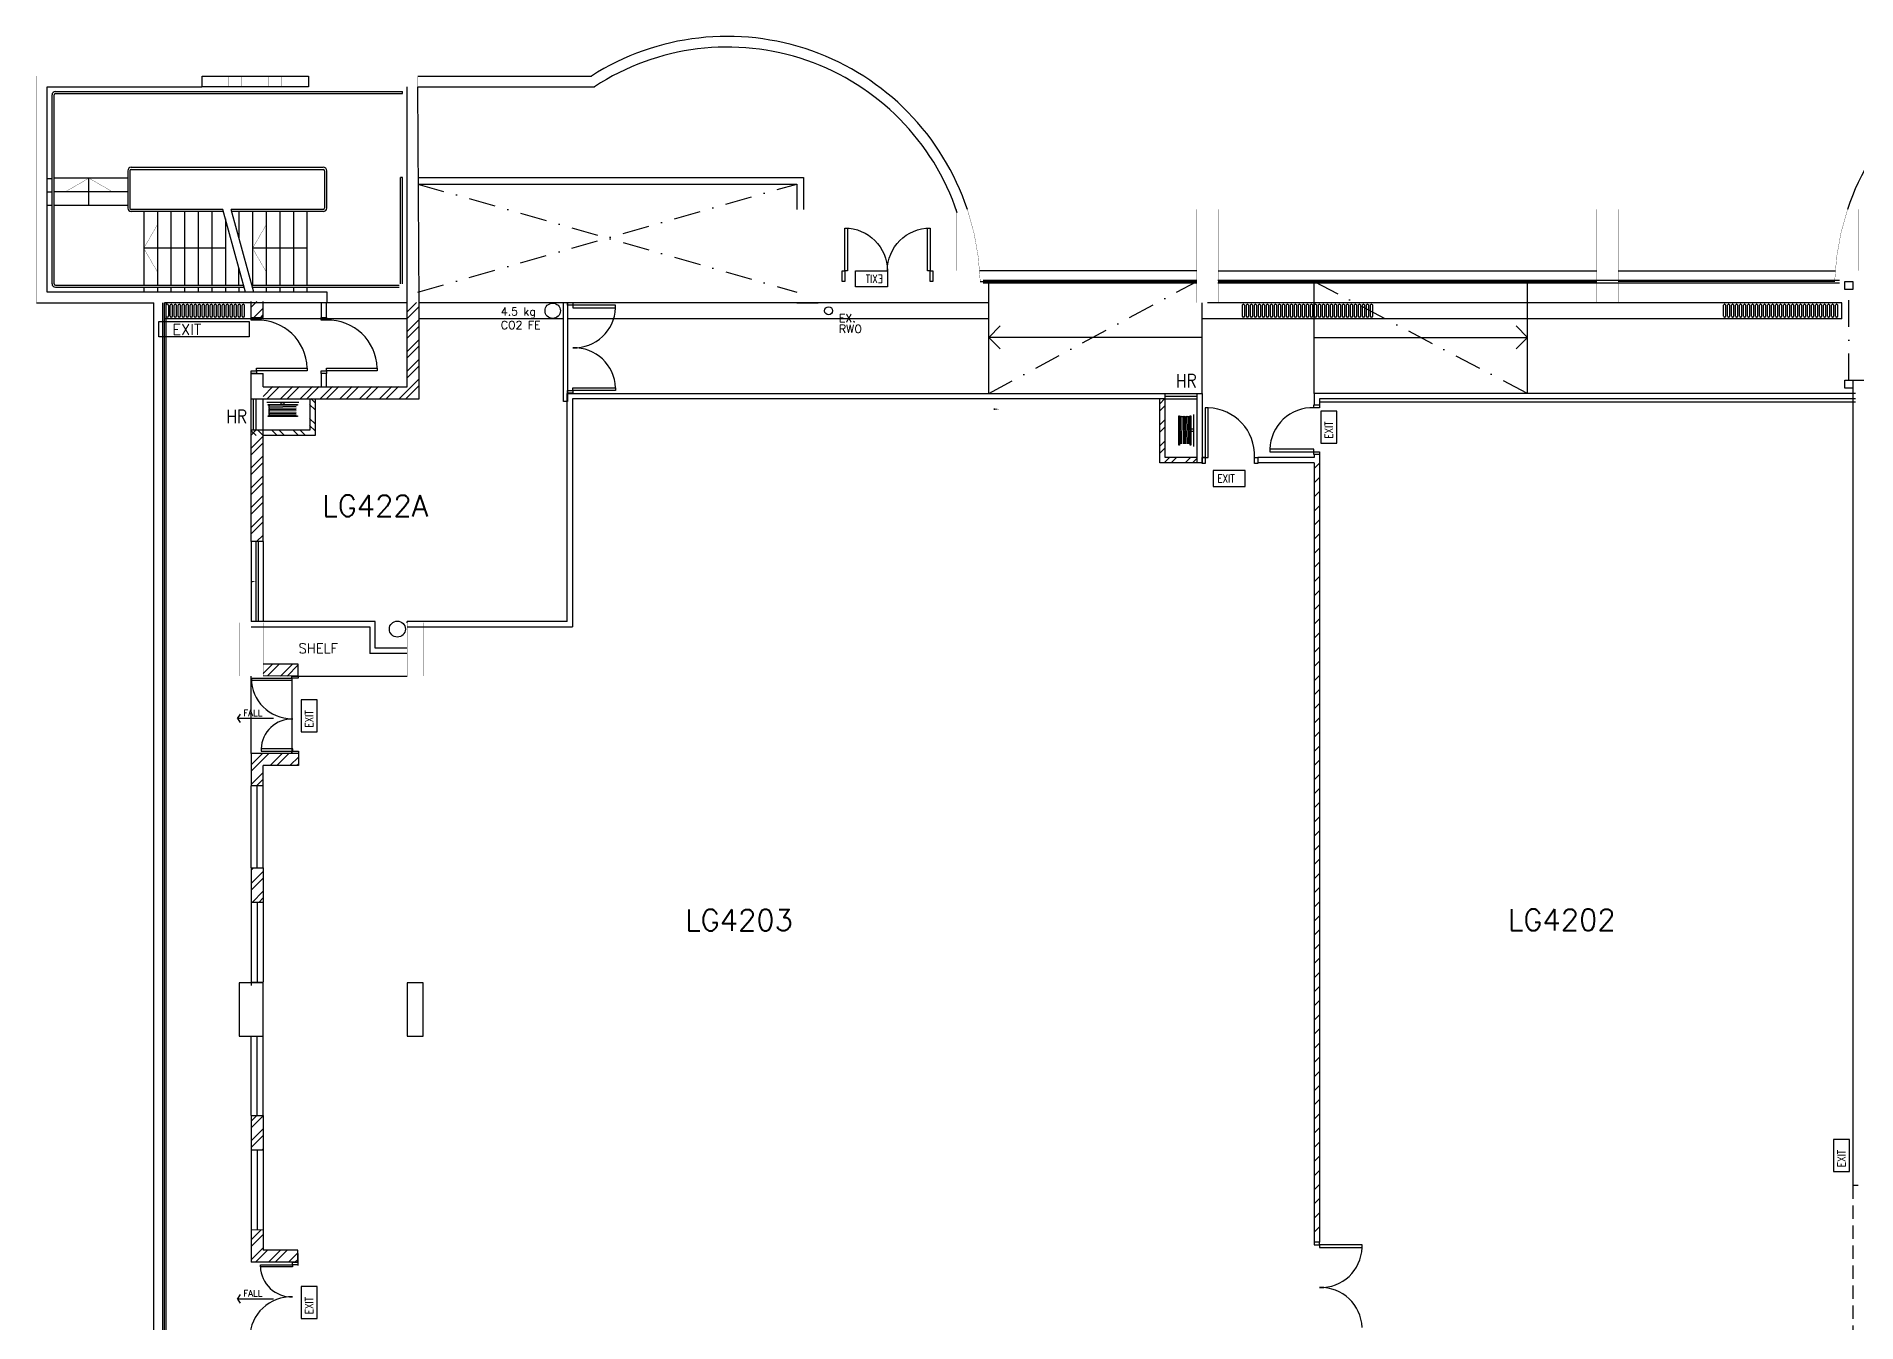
# Model space of a CAD drawing. Extents: x -163002 to 22103, y -98847 to 51643.
# Drawn here: x -127703 to -93580, y -51624 to -27507 of the extents above; entities that cross this region are included whole.
import ezdxf

# ---------------------------------------------------------------- set-up
doc = ezdxf.new("R2010")
doc.units = 0
doc.header["$LTSCALE"] = 1000
doc.header["$MEASUREMENT"] = 0
for name, pattern in [('s1108a$0$CENTER', [2, 1.25, -0.25, 0.25, -0.25]), ('s1108a$0$DASHDOT', [1, 0.5, -0.25, 0, -0.25]), ('s1108a$0$HIDDEN', [0.375, 0.25, -0.125])]:
    doc.linetypes.add(name, pattern=pattern)
doc.layers.get('0').update_dxf_attribs({"linetype": 'CONTINUOUS'})
for name, color, linetype in [('s1108a$0$20', 1, 'CONTINUOUS'), ('s1108a$0$23', 7, 'CONTINUOUS'), ('s1108a$0$25', 7, 'CONTINUOUS'), ('s1108a$0$30', 7, 'CONTINUOUS'), ('s1108a$0$56', 7, 'CONTINUOUS'), ('s1108a$0$6', 7, 'CONTINUOUS'), ('s1108a$0$CHANN', 9, 'CONTINUOUS'), ('s1108a$0$EX-SERVICE', 6, 'CONTINUOUS'), ('s1108a$0$HATCH-WL', 1, 'CONTINUOUS'), ('s1108a$0$LEV', 6, 'CONTINUOUS'), ('s1108a$0$NEW-BWL', 4, 'CONTINUOUS'), ('s1108a$0$NEW-CRB', 12, 'CONTINUOUS'), ('s1108a$0$NEW-DIM', 8, 'CONTINUOUS'), ('s1108a$0$NEW-DR', 2, 'CONTINUOUS'), ('s1108a$0$NEW-FITTING', 2, 'CONTINUOUS'), ('s1108a$0$NEW-RAMP', 6, 'CONTINUOUS'), ('s1108a$0$NEW-TXT', 6, 'CONTINUOUS'), ('s1108a$0$NEW-WAL', 4, 'CONTINUOUS'), ('s1108a$0$PART', 4, 'CONTINUOUS'), ('s1108a$0$ROOM-NO', 4, 'CONTINUOUS'), ('s1108a$0$SHUTTER', 7, 's1108a$0$DASHDOT')]:
    doc.layers.add(name, color=color, linetype=linetype)
doc.styles.add('s1108a$0$STANDARD', font='SIMPLEX')

# ---------------------------------------------------------------- blocks, each defined once
blk = doc.blocks.new('s1108a$0$EXIT')
at = {"layer": 's1108a$0$56', "color": 1, "linetype": 'Continuous'}
blk.add_lwpolyline([(0, 0), (0.6, 0), (0.6, 0.3), (0, 0.3)], close=True, dxfattribs=at)
at = {"layer": 's1108a$0$56', "color": 1, "linetype": 'Continuous', "style": 's1108a$0$STANDARD', "width": 0.8}
blk.add_text('EXIT', height=0.15, dxfattribs=at).set_placement((0.0816, 0.0747))
blk = doc.blocks.new('s1108a$0$D1700A')
at = {"layer": 's1108a$0$30', "linetype": 'Continuous'}
for points in [[(0.05, 0.2), (0.1, 0.2), (0.1, 1), (0.05, 1)], [(1.6, 0.2), (1.65, 0.2), (1.65, 1), (1.6, 1)], [(0, 0), (0.05, 0), (0.05, 0.2), (0, 0.2)], [(1.65, 0), (1.7, 0), (1.7, 0.2), (1.65, 0.2)]]:
    blk.add_lwpolyline(points, close=True, dxfattribs=at)
for centre, start, end in [((0.05, 0.2), 0, 90), ((1.650003, 0.2), 90, 180)]:
    blk.add_arc(centre, 0.800001, start, end, dxfattribs=at)
blk = doc.blocks.new('*X36')
at = {"color": 0}
for p, q in [((-313611, -30857), (-313508, -30753)), ((-313556, -31049), (-313386, -30879)), ((-313434, -31051), (-313386, -31003))]:
    blk.add_line(p, q, dxfattribs=at)
blk = doc.blocks.new('*X38')
at = {"color": 0}
for p, q in [((-296355, -32648), (-296260, -32553)), ((-296355, -32781), (-296255, -32681)), ((-296355, -33046), (-296255, -32946)), ((-296355, -33179), (-296255, -33079)), ((-296355, -33444), (-296255, -33344)), ((-296355, -33576), (-296255, -33476)), ((-296267, -33753), (-296167, -33653)), ((-296134, -33753), (-296034, -33653)), ((-295869, -33753), (-295769, -33653)), ((-295737, -33753), (-295661, -33678))]:
    blk.add_line(p, q, dxfattribs=at)
blk = doc.blocks.new('*X39')
at = {"color": 0}
for p, q in [((-310461, -30924), (-310290, -30753)), ((-310461, -31048), (-310236, -30823)), ((-310461, -31296), (-310236, -31071)), ((-310461, -31419), (-310236, -31194)), ((-310461, -31667), (-310236, -31442)), ((-310461, -31791), (-310236, -31566)), ((-310461, -32038), (-310236, -31813)), ((-310461, -32162), (-310236, -31937)), ((-313165, -32515), (-312979, -32328)), ((-313080, -32553), (-312855, -32328)), ((-312833, -32553), (-312608, -32328)), ((-312709, -32553), (-312484, -32328)), ((-312462, -32553), (-312237, -32328)), ((-312338, -32553), (-312113, -32328)), ((-312090, -32553), (-311865, -32328)), ((-311967, -32553), (-311742, -32328)), ((-311719, -32553), (-311494, -32328)), ((-311595, -32553), (-311370, -32328)), ((-311348, -32553), (-311123, -32328)), ((-311224, -32553), (-310999, -32328)), ((-310977, -32553), (-310752, -32328)), ((-310853, -32553), (-310628, -32328)), ((-310606, -32553), (-310236, -32184)), ((-310482, -32553), (-310236, -32308))]:
    blk.add_line(p, q, dxfattribs=at)
blk = doc.blocks.new('*X40')
at = {"color": 0}
for p, q in [((-313386, -39418), (-313172, -39203)), ((-313386, -39541), (-313048, -39203)), ((-313026, -39428), (-312801, -39203)), ((-312902, -39428), (-312677, -39203)), ((-313386, -39789), (-313161, -39564)), ((-312654, -39428), (-312503, -39277)), ((-312531, -39428), (-312503, -39401)), ((-313283, -39809), (-313161, -39687))]:
    blk.add_line(p, q, dxfattribs=at)
blk = doc.blocks.new('*X41')
at = {"color": 0}
for p, q in [((-313386, -41397), (-313341, -41353)), ((-313386, -41645), (-313161, -41420)), ((-313386, -41769), (-313161, -41544)), ((-313369, -41999), (-313161, -41791)), ((-313245, -41999), (-313161, -41915))]:
    blk.add_line(p, q, dxfattribs=at)
blk = doc.blocks.new('*X42')
at = {"color": 0}
for p, q in [((-313386, -46100), (-313282, -45996)), ((-313386, -46223), (-313161, -45998)), ((-313386, -46471), (-313161, -46246)), ((-313386, -46595), (-313161, -46370)), ((-313186, -46642), (-313161, -46617))]:
    blk.add_line(p, q, dxfattribs=at)
blk = doc.blocks.new('*X43')
at = {"color": 0}
for p, q in [((-313386, -48327), (-313198, -48139)), ((-313386, -48451), (-313161, -48226)), ((-313386, -48698), (-313161, -48473)), ((-313308, -48744), (-313083, -48519)), ((-313061, -48744), (-312836, -48519)), ((-312937, -48744), (-312712, -48519)), ((-312690, -48744), (-312514, -48569)), ((-312566, -48744), (-312514, -48693))]:
    blk.add_line(p, q, dxfattribs=at)
blk = doc.blocks.new('*X48')
at = {"color": 0}
for p, q in [((-293461, -33864), (-293361, -33764)), ((-293461, -34130), (-293361, -34030)), ((-293461, -34395), (-293361, -34295)), ((-293461, -34660), (-293361, -34560)), ((-293461, -34925), (-293361, -34825)), ((-293461, -35190), (-293361, -35090)), ((-293461, -35455), (-293361, -35355)), ((-293461, -35721), (-293361, -35621)), ((-293461, -35986), (-293361, -35886)), ((-293461, -36251), (-293361, -36151)), ((-293461, -36516), (-293361, -36416)), ((-293461, -36781), (-293361, -36681)), ((-293461, -37046), (-293361, -36946)), ((-293461, -37312), (-293361, -37212)), ((-293461, -37577), (-293361, -37477)), ((-293461, -37842), (-293361, -37742)), ((-293461, -38107), (-293361, -38007)), ((-293461, -38372), (-293361, -38272)), ((-293461, -38637), (-293361, -38537)), ((-293461, -38903), (-293361, -38803)), ((-293461, -39168), (-293361, -39068)), ((-293461, -39433), (-293361, -39333)), ((-293461, -39698), (-293361, -39598)), ((-293461, -39963), (-293361, -39863)), ((-293461, -40228), (-293361, -40128)), ((-293461, -40494), (-293361, -40394)), ((-293461, -40759), (-293361, -40659)), ((-293461, -41024), (-293361, -40924)), ((-293461, -41289), (-293361, -41189)), ((-293461, -41554), (-293361, -41454)), ((-293461, -41819), (-293361, -41719)), ((-293461, -42085), (-293361, -41985)), ((-293461, -42350), (-293361, -42250)), ((-293461, -42615), (-293361, -42515)), ((-293461, -42880), (-293361, -42780)), ((-293461, -43145), (-293361, -43045)), ((-293461, -43410), (-293361, -43310)), ((-293461, -43676), (-293361, -43576)), ((-293461, -43941), (-293361, -43841)), ((-293461, -44206), (-293361, -44106)), ((-293461, -44471), (-293361, -44371)), ((-293461, -44736), (-293361, -44636)), ((-293461, -45001), (-293361, -44901)), ((-293461, -45267), (-293361, -45167)), ((-293461, -45532), (-293361, -45432)), ((-293461, -45797), (-293361, -45697)), ((-293461, -46062), (-293361, -45962)), ((-293461, -46327), (-293361, -46227)), ((-293461, -46592), (-293361, -46492)), ((-293461, -46858), (-293361, -46758)), ((-293461, -47123), (-293361, -47023)), ((-293461, -47388), (-293361, -47288)), ((-293461, -47653), (-293361, -47553)), ((-293461, -47918), (-293361, -47818)), ((-293461, -48183), (-293361, -48083))]:
    blk.add_line(p, q, dxfattribs=at)
blk = doc.blocks.new('*X54')
at = {"color": 0}
for p, q in [((-313390, -33235), (-313303, -33147)), ((-313390, -33482), (-313165, -33257)), ((-313390, -33606), (-313165, -33381)), ((-313390, -33853), (-313165, -33628)), ((-313390, -33977), (-313165, -33752)), ((-313390, -34225), (-313165, -34000)), ((-313390, -34348), (-313165, -34123)), ((-313390, -34596), (-313165, -34371)), ((-313390, -34720), (-313165, -34495)), ((-313390, -34967), (-313165, -34742)), ((-313390, -35091), (-313165, -34866)), ((-313285, -35232), (-313165, -35113))]:
    blk.add_line(p, q, dxfattribs=at)
blk = doc.blocks.new('*X55')
at = {"color": 0}
for p, q in [((-313161, -37708), (-312985, -37531)), ((-313082, -37752), (-312861, -37531)), ((-312837, -37754), (-312614, -37531)), ((-312714, -37756), (-312505, -37547))]:
    blk.add_line(p, q, dxfattribs=at)
blk = doc.blocks.new('s1108a')
at = {"color": 2}
blk.add_line((-123674, -39543), (-122914, -39543), dxfattribs=at)
at = {"color": 11}
for p, q in [((-122914, -39503), (-122794, -39503)), ((-122912, -40910), (-122792, -40910))]:
    blk.add_line(p, q, dxfattribs=at)
at = {"layer": 's1108a$0$20', "color": 14, "linetype": 'Continuous'}
for p, q in [((-127500, -32300), (-127500, -28450)), ((-127500, -28450), (-124600, -28450)), ((-122250, -32300), (-127500, -32300))]:
    blk.add_line(p, q, dxfattribs=at)
at = {"layer": 's1108a$0$20'}
for p, q in [((-120750, -32500), (-120750, -28450)), ((-120525, -32500), (-120550, -28450)), ((-122250, -32500), (-122250, -32300))]:
    blk.add_line(p, q, dxfattribs=at)
at = {"layer": 's1108a$0$20', "linetype": 's1108a$0$HIDDEN'}
blk.add_line((-93650, -49050), (-93650, -52050), dxfattribs=at)
at = {"layer": 's1108a$0$20', "color": 14, "linetype": 'Continuous', "const_width": 5}
for points in [[(-124600, -28250), (-127700, -28250), (-127700, -32500), (-122250, -32500)], [(-124600, -28250), (-124600, -28450)], [(-124100, -28250), (-124100, -28450)], [(-123850, -28250), (-124100, -28250)], [(-123850, -28250), (-123850, -28450)], [(-123350, -28250), (-123350, -28450)], [(-123100, -28250), (-123350, -28250)], [(-123100, -28250), (-123100, -28450)], [(-122600, -28250), (-120550, -28250), (-120550, -28450), (-122600, -28450)], [(-122600, -28250), (-122600, -28450)], [(-123850, -28450), (-124100, -28450)], [(-123100, -28450), (-123350, -28450)], [(-110009, -32100), (-110900, -32100), (-110900, -31900), (-110450, -31900), (-110450, -30750), (-110250, -30750)], [(-93991, -32100), (-93100, -32100), (-93100, -31900), (-93550, -31900), (-93550, -30750), (-93750, -30750)]]:
    blk.add_lwpolyline(points, dxfattribs=at)
at = {"layer": 's1108a$0$20', "color": 14, "linetype": 'Continuous'}
blk.add_lwpolyline([(-122600, -28450), (-124595, -28450), (-124595, -28250), (-122600, -28250)], close=True, dxfattribs=at)
at = {"layer": 's1108a$0$20', "color": 14, "linetype": 'Continuous', "const_width": 5}
for points in [[(-110250, -30750, -0.072665), (-110009, -32100, -0.072665)], [(-93749, -30750, 0.072665), (-93991, -32100, 0.072665)]]:
    blk.add_lwpolyline(points, format="xyb", dxfattribs=at)
blk.add_lwpolyline([(-112600, -31900), (-113050, -31900), (-113050, -32100), (-112600, -32100)], close=True, dxfattribs=at)
at = {"layer": 's1108a$0$20', "color": 8, "linetype": 'Continuous', "const_width": 5}
blk.add_lwpolyline([(-120750, -32500), (-120750, -32300)], dxfattribs=at)
at = {"layer": 's1108a$0$20', "color": 14, "linetype": 'Continuous'}
for centre, radius, start, end in [((-114750, -32250), 4743, 18.4366, 122.5046), ((-89250, -32250), 4743, 57.4954, 161.5634), ((-114750, -32250), 4543, 18.4366, 123.2327)]:
    blk.add_arc(centre, radius, start, end, dxfattribs=at)
at = {"layer": 's1108a$0$23', "color": 3, "linetype": 'Continuous'}
for p, q in [((-120550, -28250), (-117299, -28250)), ((-120550, -28450), (-117240, -28450)), ((-105950, -31900), (-110020, -31900)), ((-105550, -31900), (-98450, -31900)), ((-98050, -31900), (-93980, -31900)), ((-110009, -32100), (-105950, -32100)), ((-105550, -32100), (-98450, -32100)), ((-93991, -32100), (-98050, -32100)), ((-125500, -72500), (-125500, -32500)), ((-125300, -72500), (-125300, -32500))]:
    blk.add_line(p, q, dxfattribs=at)
at = {"layer": 's1108a$0$23', "color": 2, "linetype": 's1108a$0$DASHDOT'}
for p, q in [((-120550, -30275), (-113450, -32300)), ((-120550, -32300), (-113450, -30275))]:
    blk.add_line(p, q, dxfattribs=at)
at = {"layer": 's1108a$0$23', "color": 9, "linetype": 'Continuous'}
for p, q in [((-105950, -31900), (-110020, -31900)), ((-93991, -32100), (-98050, -32100)), ((-125500, -72600), (-125500, -32500))]:
    blk.add_line(p, q, dxfattribs=at)
at = {"layer": 's1108a$0$23', "color": 3, "linetype": 'Continuous'}
for points in [[(-120550, -30150), (-113325, -30150), (-113325, -30750)], [(-120550, -30275), (-113450, -30275), (-113450, -30750)]]:
    blk.add_lwpolyline(points, dxfattribs=at)
at = {"layer": 's1108a$0$25', "color": 10, "linetype": 'Continuous'}
for p, q in [((-127410, -32145), (-127410, -28605)), ((-127370, -32145), (-127370, -28605)), ((-127345, -28540), (-120840, -28539)), ((-127345, -28580), (-120840, -28579)), ((-120840, -28579), (-120840, -28539)), ((-125990, -30025), (-125990, -30725)), ((-125950, -30025), (-125950, -30725)), ((-125925, -29960), (-122326, -29960)), ((-125925, -30000), (-122326, -30000)), ((-122300, -30025), (-122300, -30725)), ((-122260, -30725), (-122260, -30025)), ((-127410, -30175), (-127500, -30175)), ((-125990, -30165), (-127370, -30165)), ((-126718, -30675), (-126718, -30165)), ((-120880, -32145), (-120880, -30150)), ((-120840, -30150), (-120880, -30150)), ((-120840, -32145), (-120840, -30150)), ((-127410, -30425), (-127500, -30425)), ((-127410, -30675), (-127500, -30675)), ((-125990, -30420), (-127370, -30420)), ((-125990, -30675), (-127370, -30675)), ((-124207, -30750), (-125925, -30750)), ((-124196, -30790), (-125925, -30790)), ((-125690, -30790), (-125690, -32170)), ((-125435, -30790), (-125435, -32170)), ((-125180, -30790), (-125180, -32170)), ((-124925, -30790), (-124925, -32170)), ((-124670, -30790), (-124670, -32170)), ((-124415, -30790), (-124415, -32170)), ((-123781, -32300), (-124207, -30750)), ((-124160, -30925), (-124160, -32170)), ((-122326, -30750), (-124052, -30750)), ((-123626, -32300), (-124052, -30750)), ((-122326, -30790), (-124041, -30790)), ((-123905, -30790), (-123905, -31284)), ((-123650, -30790), (-123650, -32170)), ((-123395, -30790), (-123395, -32170)), ((-123140, -30790), (-123140, -32170)), ((-122885, -30790), (-122885, -32170)), ((-122630, -30790), (-122630, -32170)), ((-124160, -31480), (-125690, -31480)), ((-122630, -31480), (-123650, -31480)), ((-123905, -32170), (-123905, -31849)), ((-127345, -32170), (-123816, -32170)), ((-127345, -32210), (-123805, -32210)), ((-125690, -32210), (-125690, -32300)), ((-125435, -32210), (-125435, -32300)), ((-125180, -32210), (-125180, -32300)), ((-124925, -32210), (-124925, -32300)), ((-124670, -32210), (-124670, -32300)), ((-124415, -32210), (-124415, -32300)), ((-124160, -32210), (-124160, -32300)), ((-123905, -32210), (-123905, -32300)), ((-123661, -32170), (-120905, -32170)), ((-123650, -32210), (-120905, -32210)), ((-123395, -32210), (-123395, -32300)), ((-123140, -32210), (-123140, -32300)), ((-122885, -32210), (-122885, -32300)), ((-122630, -32210), (-122630, -32300))]:
    blk.add_line(p, q, dxfattribs=at)
at = {"layer": 's1108a$0$25', "color": 10, "linetype": 'Continuous', "const_width": 5}
for points in [[(-126718, -30165), (-127151, -30415)], [(-126718, -30165), (-126285, -30415)], [(-125440, -31047), (-125690, -31480)], [(-123400, -31047), (-123650, -31480)], [(-125440, -31913), (-125690, -31480)], [(-123400, -31913), (-123650, -31480)]]:
    blk.add_lwpolyline(points, dxfattribs=at)
at = {"layer": 's1108a$0$25', "color": 10, "linetype": 'Continuous'}
for centre, radius, start, end in [((-127345, -28605), 65, 90.0057, 180), ((-127345, -28605), 25, 90.0056, 180), ((-125925, -30025), 65, 90, 180), ((-125925, -30025), 25, 90, 180), ((-122326, -30025), 65, 0, 90), ((-122326, -30025), 25, 0, 90), ((-125925, -30725), 65, 180, 270), ((-125925, -30725), 25, 180, 270), ((-122326, -30725), 25, 270, 0), ((-122326, -30725), 65, 270, 0), ((-127345, -32145), 65, 180, 270), ((-127345, -32145), 25, 180, 270)]:
    blk.add_arc(centre, radius, start, end, dxfattribs=at)
at = {"layer": 's1108a$0$30', "color": 2, "linetype": 'Continuous'}
for p, q in [((-122914, -39543), (-122914, -39503)), ((-122794, -39543), (-122914, -39543)), ((-122794, -39503), (-122794, -39543)), ((-122914, -39583), (-123674, -39583))]:
    blk.add_line(p, q, dxfattribs=at)
at = {"layer": 's1108a$0$30', "color": 11, "linetype": 'Continuous'}
for p, q in [((-122914, -39543), (-122914, -39583)), ((-122912, -40950), (-122912, -40910)), ((-122792, -40910), (-122792, -40950)), ((-122792, -40950), (-122912, -40950))]:
    blk.add_line(p, q, dxfattribs=at)
at = {"layer": 's1108a$0$30', "color": 2, "linetype": 'Continuous'}
blk.add_ellipse((-122914, -39543), major_axis=(-537, -537), ratio=1, start_param=-0.785398, end_param=0.785398, dxfattribs=at)
at = {"layer": 's1108a$0$56', "color": 8, "linetype": 'Continuous'}
for p, q in [((-123384, -34363), (-122784, -34363)), ((-122835, -34422), (-123333, -34430)), ((-122835, -34449), (-123333, -34457)), ((-122835, -34476), (-123333, -34483)), ((-122835, -34503), (-123333, -34510)), ((-122835, -34529), (-123333, -34537)), ((-123333, -34564), (-122835, -34556)), ((-122835, -34583), (-123333, -34591)), ((-122835, -34610), (-123333, -34617)), ((-106260, -35145), (-106268, -34647)), ((-106233, -35145), (-106241, -34647)), ((-106214, -34647), (-106207, -35145)), ((-106180, -35145), (-106187, -34647)), ((-106153, -35145), (-106161, -34647)), ((-106126, -35145), (-106134, -34647)), ((-106099, -35145), (-106107, -34647)), ((-106073, -35145), (-106080, -34647)), ((-106013, -34596), (-106013, -35196))]:
    blk.add_line(p, q, dxfattribs=at)
for points in [[(-123359, -34420), (-123359, -34408), (-122809, -34408), (-122809, -34420)], [(-123064, -34363), (-123064, -34408), (-123114, -34408), (-123114, -34363)], [(-122809, -34620), (-122809, -34633), (-123359, -34633), (-123359, -34620)], [(-106271, -35171), (-106283, -35171), (-106283, -34621), (-106271, -34621)], [(-106071, -34621), (-106058, -34621), (-106058, -35171), (-106071, -35171)], [(-106013, -34916), (-106058, -34916), (-106058, -34866), (-106013, -34866)]]:
    blk.add_lwpolyline(points, close=True, dxfattribs=at)
at = {"layer": 's1108a$0$56', "color": 1, "linetype": 'Continuous'}
for points in [[(-103326, -35133), (-103326, -34533), (-103626, -34533), (-103626, -35133)], [(-105645, -35944), (-105045, -35944), (-105045, -35644), (-105645, -35644)], [(-122441, -40548), (-122441, -39948), (-122741, -39948), (-122741, -40548)], [(-93715, -48790), (-93715, -48190), (-94015, -48190), (-94015, -48790)], [(-122441, -51547), (-122441, -50947), (-122741, -50947), (-122741, -51547)]]:
    blk.add_lwpolyline(points, close=True, dxfattribs=at)
at = {"layer": 's1108a$0$56', "color": 8, "linetype": 'Continuous'}
for centre, start, end in [((-123333, -34443), 90, 270), ((-123333, -34470), 90, 270), ((-123333, -34497), 90, 270), ((-123333, -34524), 90, 270), ((-123333, -34550), 90, 270), ((-123333, -34577), 90, 270), ((-123333, -34604), 90, 270), ((-106254, -34647), 360, 180), ((-106228, -34647), 360, 180), ((-106201, -34647), 360, 180), ((-106174, -34647), 360, 180), ((-106147, -34647), 360, 180), ((-106120, -34647), 360, 180), ((-106094, -34647), 360, 180)]:
    blk.add_arc(centre, 13.4, start, end, dxfattribs=at)
at = {"layer": 's1108a$0$6', "color": 14, "linetype": 'Continuous', "const_width": 5}
for points in [[(-113050, -30750), (-113450, -30750)], [(-113450, -30750), (-113450, -32300)], [(-113050, -32500), (-113050, -30750)]]:
    blk.add_lwpolyline(points, dxfattribs=at)
for points in [[(-105950, -32500), (-105550, -32500), (-105550, -30750), (-105950, -30750)], [(-98450, -32500), (-98050, -32500), (-98050, -30750), (-98450, -30750)], [(-123900, -39500), (-123450, -39500), (-123450, -38500), (-123900, -38500)], [(-120750, -39500), (-120450, -39500), (-120450, -38500), (-120750, -38500)], [(-123900, -46250), (-123450, -46250), (-123450, -45250), (-123900, -45250)], [(-123900, -46250), (-123450, -46250), (-123450, -45250), (-123900, -45250)], [(-120750, -46250), (-120450, -46250), (-120450, -45250), (-120750, -45250)], [(-120750, -46250), (-120450, -46250), (-120450, -45250), (-120750, -45250)]]:
    blk.add_lwpolyline(points, close=True, dxfattribs=at)
at = {"layer": 's1108a$0$6', "linetype": 'Continuous'}
blk.add_lwpolyline([(-113450, -32500), (-113050, -32500)], dxfattribs=at)
for points in [[(-123900, -46250), (-123450, -46250), (-123450, -45250), (-123900, -45250)], [(-120750, -46250), (-120450, -46250), (-120450, -45250), (-120750, -45250)]]:
    blk.add_lwpolyline(points, close=True, dxfattribs=at)
at = {"layer": 's1108a$0$CHANN'}
for p, q in [((-120750, -32500), (-125300, -32500)), ((-125275, -32554), (-125275, -32746)), ((-125249, -32530), (-125251, -32530)), ((-125225, -32554), (-125225, -32746)), ((-109850, -32500), (-120525, -32500)), ((-109850, -32500), (-117747, -32500)), ((-93854, -32500), (-105750, -32500)), ((-93854, -32800), (-93854, -32500)), ((-120750, -32800), (-125300, -32800)), ((-125249, -32770), (-125251, -32770)), ((-117824, -32800), (-120525, -32800)), ((-109850, -32800), (-117747, -32800)), ((-109850, -32800), (-117747, -32800)), ((-93854, -32800), (-105850, -32800))]:
    blk.add_line(p, q, dxfattribs=at)
for points in [[(-125176, -32770), (-125174, -32770, 0.414214), (-125150, -32746), (-125150, -32554, 0.414214), (-125174, -32530), (-125176, -32530, 0.414214), (-125200, -32554), (-125200, -32746, 0.414214)], [(-125101, -32770), (-125099, -32770, 0.414214), (-125075, -32746), (-125075, -32554, 0.414214), (-125099, -32530), (-125101, -32530, 0.414214), (-125125, -32554), (-125125, -32746, 0.414214)], [(-125026, -32770), (-125024, -32770, 0.414214), (-125000, -32746), (-125000, -32554, 0.414214), (-125024, -32530), (-125026, -32530, 0.414214), (-125050, -32554), (-125050, -32746, 0.414214)], [(-124951, -32770), (-124949, -32770, 0.414214), (-124925, -32746), (-124925, -32554, 0.414214), (-124949, -32530), (-124951, -32530, 0.414214), (-124975, -32554), (-124975, -32746, 0.414214)], [(-124876, -32770), (-124874, -32770, 0.414214), (-124850, -32746), (-124850, -32554, 0.414214), (-124874, -32530), (-124876, -32530, 0.414214), (-124900, -32554), (-124900, -32746, 0.414214)], [(-124801, -32770), (-124799, -32770, 0.414214), (-124775, -32746), (-124775, -32554, 0.414214), (-124799, -32530), (-124801, -32530, 0.414214), (-124825, -32554), (-124825, -32746, 0.414214)], [(-124726, -32770), (-124724, -32770, 0.414214), (-124700, -32746), (-124700, -32554, 0.414214), (-124724, -32530), (-124726, -32530, 0.414214), (-124750, -32554), (-124750, -32746, 0.414214)], [(-124651, -32770), (-124649, -32770, 0.414214), (-124625, -32746), (-124625, -32554, 0.414214), (-124649, -32530), (-124651, -32530, 0.414214), (-124675, -32554), (-124675, -32746, 0.414214)], [(-124576, -32770), (-124574, -32770, 0.414214), (-124550, -32746), (-124550, -32554, 0.414214), (-124574, -32530), (-124576, -32530, 0.414214), (-124600, -32554), (-124600, -32746, 0.414214)], [(-124501, -32770), (-124499, -32770, 0.414214), (-124475, -32746), (-124475, -32554, 0.414214), (-124499, -32530), (-124501, -32530, 0.414214), (-124525, -32554), (-124525, -32746, 0.414214)], [(-124426, -32770), (-124424, -32770, 0.414214), (-124400, -32746), (-124400, -32554, 0.414214), (-124424, -32530), (-124426, -32530, 0.414214), (-124450, -32554), (-124450, -32746, 0.414214)], [(-124351, -32770), (-124349, -32770, 0.414214), (-124325, -32746), (-124325, -32554, 0.414214), (-124349, -32530), (-124351, -32530, 0.414214), (-124375, -32554), (-124375, -32746, 0.414214)], [(-124276, -32770), (-124274, -32770, 0.414214), (-124250, -32746), (-124250, -32554, 0.414214), (-124274, -32530), (-124276, -32530, 0.414214), (-124300, -32554), (-124300, -32746, 0.414214)], [(-124201, -32770), (-124199, -32770, 0.414214), (-124175, -32746), (-124175, -32554, 0.414214), (-124199, -32530), (-124201, -32530, 0.414214), (-124225, -32554), (-124225, -32746, 0.414214)], [(-124126, -32770), (-124124, -32770, 0.414214), (-124100, -32746), (-124100, -32554, 0.414214), (-124124, -32530), (-124126, -32530, 0.414214), (-124150, -32554), (-124150, -32746, 0.414214)], [(-124051, -32770), (-124049, -32770, 0.414214), (-124025, -32746), (-124025, -32554, 0.414214), (-124049, -32530), (-124051, -32530, 0.414214), (-124075, -32554), (-124075, -32746, 0.414214)], [(-123976, -32770), (-123974, -32770, 0.414214), (-123950, -32746), (-123950, -32554, 0.414214), (-123974, -32530), (-123976, -32530, 0.414214), (-124000, -32554), (-124000, -32746, 0.414214)], [(-123901, -32770), (-123899, -32770, 0.414214), (-123875, -32746), (-123875, -32554, 0.414214), (-123899, -32530), (-123901, -32530, 0.414214), (-123925, -32554), (-123925, -32746, 0.414214)], [(-123826, -32770), (-123824, -32770, 0.414214), (-123800, -32746), (-123800, -32554, 0.414214), (-123824, -32530), (-123826, -32530, 0.414214), (-123850, -32554), (-123850, -32746, 0.414214)], [(-105076, -32770), (-105074, -32770, 0.414214), (-105050, -32746), (-105050, -32554, 0.414214), (-105074, -32530), (-105076, -32530, 0.414214), (-105100, -32554), (-105100, -32746, 0.414214)], [(-105001, -32770), (-104999, -32770, 0.414214), (-104975, -32746), (-104975, -32554, 0.414214), (-104999, -32530), (-105001, -32530, 0.414214), (-105025, -32554), (-105025, -32746, 0.414214)], [(-104926, -32770), (-104924, -32770, 0.414214), (-104900, -32746), (-104900, -32554, 0.414214), (-104924, -32530), (-104926, -32530, 0.414214), (-104950, -32554), (-104950, -32746, 0.414214)], [(-104851, -32770), (-104849, -32770, 0.414214), (-104825, -32746), (-104825, -32554, 0.414214), (-104849, -32530), (-104851, -32530, 0.414214), (-104875, -32554), (-104875, -32746, 0.414214)], [(-104776, -32770), (-104774, -32770, 0.414214), (-104750, -32746), (-104750, -32554, 0.414214), (-104774, -32530), (-104776, -32530, 0.414214), (-104800, -32554), (-104800, -32746, 0.414214)], [(-104701, -32770), (-104699, -32770, 0.414214), (-104675, -32746), (-104675, -32554, 0.414214), (-104699, -32530), (-104701, -32530, 0.414214), (-104725, -32554), (-104725, -32746, 0.414214)], [(-104626, -32770), (-104624, -32770, 0.414214), (-104600, -32746), (-104600, -32554, 0.414214), (-104624, -32530), (-104626, -32530, 0.414214), (-104650, -32554), (-104650, -32746, 0.414214)], [(-104551, -32770), (-104549, -32770, 0.414214), (-104525, -32746), (-104525, -32554, 0.414214), (-104549, -32530), (-104551, -32530, 0.414214), (-104575, -32554), (-104575, -32746, 0.414214)], [(-104476, -32770), (-104474, -32770, 0.414214), (-104450, -32746), (-104450, -32554, 0.414214), (-104474, -32530), (-104476, -32530, 0.414214), (-104500, -32554), (-104500, -32746, 0.414214)], [(-104401, -32770), (-104399, -32770, 0.414214), (-104375, -32746), (-104375, -32554, 0.414214), (-104399, -32530), (-104401, -32530, 0.414214), (-104425, -32554), (-104425, -32746, 0.414214)], [(-104326, -32770), (-104324, -32770, 0.414214), (-104300, -32746), (-104300, -32554, 0.414214), (-104324, -32530), (-104326, -32530, 0.414214), (-104350, -32554), (-104350, -32746, 0.414214)], [(-104251, -32770), (-104249, -32770, 0.414214), (-104225, -32746), (-104225, -32554, 0.414214), (-104249, -32530), (-104251, -32530, 0.414214), (-104275, -32554), (-104275, -32746, 0.414214)], [(-104176, -32770), (-104174, -32770, 0.414214), (-104150, -32746), (-104150, -32554, 0.414214), (-104174, -32530), (-104176, -32530, 0.414214), (-104200, -32554), (-104200, -32746, 0.414214)], [(-104101, -32770), (-104099, -32770, 0.414214), (-104075, -32746), (-104075, -32554, 0.414214), (-104099, -32530), (-104101, -32530, 0.414214), (-104125, -32554), (-104125, -32746, 0.414214)], [(-104026, -32770), (-104024, -32770, 0.414214), (-104000, -32746), (-104000, -32554, 0.414214), (-104024, -32530), (-104026, -32530, 0.414214), (-104050, -32554), (-104050, -32746, 0.414214)], [(-103951, -32770), (-103949, -32770, 0.414214), (-103925, -32746), (-103925, -32554, 0.414214), (-103949, -32530), (-103951, -32530, 0.414214), (-103975, -32554), (-103975, -32746, 0.414214)], [(-103876, -32770), (-103874, -32770, 0.414214), (-103850, -32746), (-103850, -32554, 0.414214), (-103874, -32530), (-103876, -32530, 0.414214), (-103900, -32554), (-103900, -32746, 0.414214)], [(-103801, -32770), (-103799, -32770, 0.414214), (-103775, -32746), (-103775, -32554, 0.414214), (-103799, -32530), (-103801, -32530, 0.414214), (-103825, -32554), (-103825, -32746, 0.414214)], [(-103726, -32770), (-103724, -32770, 0.414214), (-103700, -32746), (-103700, -32554, 0.414214), (-103724, -32530), (-103726, -32530, 0.414214), (-103750, -32554), (-103750, -32746, 0.414214)], [(-103651, -32770), (-103649, -32770, 0.414214), (-103625, -32746), (-103625, -32554, 0.414214), (-103649, -32530), (-103651, -32530, 0.414214), (-103675, -32554), (-103675, -32746, 0.414214)], [(-103576, -32770), (-103574, -32770, 0.414214), (-103550, -32746), (-103550, -32554, 0.414214), (-103574, -32530), (-103576, -32530, 0.414214), (-103600, -32554), (-103600, -32746, 0.414214)], [(-103501, -32770), (-103499, -32770, 0.414214), (-103475, -32746), (-103475, -32554, 0.414214), (-103499, -32530), (-103501, -32530, 0.414214), (-103525, -32554), (-103525, -32746, 0.414214)], [(-103426, -32770), (-103424, -32770, 0.414214), (-103400, -32746), (-103400, -32554, 0.414214), (-103424, -32530), (-103426, -32530, 0.414214), (-103450, -32554), (-103450, -32746, 0.414214)], [(-103351, -32770), (-103349, -32770, 0.414214), (-103325, -32746), (-103325, -32554, 0.414214), (-103349, -32530), (-103351, -32530, 0.414214), (-103375, -32554), (-103375, -32746, 0.414214)], [(-103276, -32770), (-103274, -32770, 0.414214), (-103250, -32746), (-103250, -32554, 0.414214), (-103274, -32530), (-103276, -32530, 0.414214), (-103300, -32554), (-103300, -32746, 0.414214)], [(-103201, -32770), (-103199, -32770, 0.414214), (-103175, -32746), (-103175, -32554, 0.414214), (-103199, -32530), (-103201, -32530, 0.414214), (-103225, -32554), (-103225, -32746, 0.414214)], [(-103126, -32770), (-103124, -32770, 0.414214), (-103100, -32746), (-103100, -32554, 0.414214), (-103124, -32530), (-103126, -32530, 0.414214), (-103150, -32554), (-103150, -32746, 0.414214)], [(-103051, -32770), (-103049, -32770, 0.414214), (-103025, -32746), (-103025, -32554, 0.414214), (-103049, -32530), (-103051, -32530, 0.414214), (-103075, -32554), (-103075, -32746, 0.414214)], [(-102976, -32770), (-102974, -32770, 0.414214), (-102950, -32746), (-102950, -32554, 0.414214), (-102974, -32530), (-102976, -32530, 0.414214), (-103000, -32554), (-103000, -32746, 0.414214)], [(-102901, -32770), (-102899, -32770, 0.414214), (-102875, -32746), (-102875, -32554, 0.414214), (-102899, -32530), (-102901, -32530, 0.414214), (-102925, -32554), (-102925, -32746, 0.414214)], [(-102826, -32770), (-102824, -32770, 0.414214), (-102800, -32746), (-102800, -32554, 0.414214), (-102824, -32530), (-102826, -32530, 0.414214), (-102850, -32554), (-102850, -32746, 0.414214)], [(-102751, -32770), (-102749, -32770, 0.414214), (-102725, -32746), (-102725, -32554, 0.414214), (-102749, -32530), (-102751, -32530, 0.414214), (-102775, -32554), (-102775, -32746, 0.414214)], [(-102676, -32770), (-102674, -32770, 0.414214), (-102650, -32746), (-102650, -32554, 0.414214), (-102674, -32530), (-102676, -32530, 0.414214), (-102700, -32554), (-102700, -32746, 0.414214)], [(-96055, -32770), (-96053, -32770, 0.414214), (-96029, -32746), (-96029, -32554, 0.414214), (-96053, -32530), (-96055, -32530, 0.414214), (-96079, -32554), (-96079, -32746, 0.414214)], [(-95980, -32770), (-95978, -32770, 0.414214), (-95954, -32746), (-95954, -32554, 0.414214), (-95978, -32530), (-95980, -32530, 0.414214), (-96004, -32554), (-96004, -32746, 0.414214)], [(-95905, -32770), (-95903, -32770, 0.414214), (-95879, -32746), (-95879, -32554, 0.414214), (-95903, -32530), (-95905, -32530, 0.414214), (-95929, -32554), (-95929, -32746, 0.414214)], [(-95830, -32770), (-95828, -32770, 0.414214), (-95804, -32746), (-95804, -32554, 0.414214), (-95828, -32530), (-95830, -32530, 0.414214), (-95854, -32554), (-95854, -32746, 0.414214)], [(-95755, -32770), (-95753, -32770, 0.414214), (-95729, -32746), (-95729, -32554, 0.414214), (-95753, -32530), (-95755, -32530, 0.414214), (-95779, -32554), (-95779, -32746, 0.414214)], [(-95680, -32770), (-95678, -32770, 0.414214), (-95654, -32746), (-95654, -32554, 0.414214), (-95678, -32530), (-95680, -32530, 0.414214), (-95704, -32554), (-95704, -32746, 0.414214)], [(-95605, -32770), (-95603, -32770, 0.414214), (-95579, -32746), (-95579, -32554, 0.414214), (-95603, -32530), (-95605, -32530, 0.414214), (-95629, -32554), (-95629, -32746, 0.414214)], [(-95530, -32770), (-95528, -32770, 0.414214), (-95504, -32746), (-95504, -32554, 0.414214), (-95528, -32530), (-95530, -32530, 0.414214), (-95554, -32554), (-95554, -32746, 0.414214)], [(-95455, -32770), (-95453, -32770, 0.414214), (-95429, -32746), (-95429, -32554, 0.414214), (-95453, -32530), (-95455, -32530, 0.414214), (-95479, -32554), (-95479, -32746, 0.414214)], [(-95380, -32770), (-95378, -32770, 0.414214), (-95354, -32746), (-95354, -32554, 0.414214), (-95378, -32530), (-95380, -32530, 0.414214), (-95404, -32554), (-95404, -32746, 0.414214)], [(-95305, -32770), (-95303, -32770, 0.414214), (-95279, -32746), (-95279, -32554, 0.414214), (-95303, -32530), (-95305, -32530, 0.414214), (-95329, -32554), (-95329, -32746, 0.414214)], [(-95230, -32770), (-95228, -32770, 0.414214), (-95204, -32746), (-95204, -32554, 0.414214), (-95228, -32530), (-95230, -32530, 0.414214), (-95254, -32554), (-95254, -32746, 0.414214)], [(-95155, -32770), (-95153, -32770, 0.414214), (-95129, -32746), (-95129, -32554, 0.414214), (-95153, -32530), (-95155, -32530, 0.414214), (-95179, -32554), (-95179, -32746, 0.414214)], [(-95080, -32770), (-95078, -32770, 0.414214), (-95054, -32746), (-95054, -32554, 0.414214), (-95078, -32530), (-95080, -32530, 0.414214), (-95104, -32554), (-95104, -32746, 0.414214)], [(-95005, -32770), (-95003, -32770, 0.414214), (-94979, -32746), (-94979, -32554, 0.414214), (-95003, -32530), (-95005, -32530, 0.414214), (-95029, -32554), (-95029, -32746, 0.414214)], [(-94930, -32770), (-94928, -32770, 0.414214), (-94904, -32746), (-94904, -32554, 0.414214), (-94928, -32530), (-94930, -32530, 0.414214), (-94954, -32554), (-94954, -32746, 0.414214)], [(-94855, -32770), (-94853, -32770, 0.414214), (-94829, -32746), (-94829, -32554, 0.414214), (-94853, -32530), (-94855, -32530, 0.414214), (-94879, -32554), (-94879, -32746, 0.414214)], [(-94780, -32770), (-94778, -32770, 0.414214), (-94754, -32746), (-94754, -32554, 0.414214), (-94778, -32530), (-94780, -32530, 0.414214), (-94804, -32554), (-94804, -32746, 0.414214)], [(-94705, -32770), (-94703, -32770, 0.414214), (-94679, -32746), (-94679, -32554, 0.414214), (-94703, -32530), (-94705, -32530, 0.414214), (-94729, -32554), (-94729, -32746, 0.414214)], [(-94630, -32770), (-94628, -32770, 0.414214), (-94604, -32746), (-94604, -32554, 0.414214), (-94628, -32530), (-94630, -32530, 0.414214), (-94654, -32554), (-94654, -32746, 0.414214)], [(-94555, -32770), (-94553, -32770, 0.414214), (-94529, -32746), (-94529, -32554, 0.414214), (-94553, -32530), (-94555, -32530, 0.414214), (-94579, -32554), (-94579, -32746, 0.414214)], [(-94480, -32770), (-94478, -32770, 0.414214), (-94454, -32746), (-94454, -32554, 0.414214), (-94478, -32530), (-94480, -32530, 0.414214), (-94504, -32554), (-94504, -32746, 0.414214)], [(-94405, -32770), (-94403, -32770, 0.414214), (-94379, -32746), (-94379, -32554, 0.414214), (-94403, -32530), (-94405, -32530, 0.414214), (-94429, -32554), (-94429, -32746, 0.414214)], [(-94330, -32770), (-94328, -32770, 0.414214), (-94304, -32746), (-94304, -32554, 0.414214), (-94328, -32530), (-94330, -32530, 0.414214), (-94354, -32554), (-94354, -32746, 0.414214)], [(-94255, -32770), (-94253, -32770, 0.414214), (-94229, -32746), (-94229, -32554, 0.414214), (-94253, -32530), (-94255, -32530, 0.414214), (-94279, -32554), (-94279, -32746, 0.414214)], [(-94180, -32770), (-94178, -32770, 0.414214), (-94154, -32746), (-94154, -32554, 0.414214), (-94178, -32530), (-94180, -32530, 0.414214), (-94204, -32554), (-94204, -32746, 0.414214)], [(-94105, -32770), (-94103, -32770, 0.414214), (-94079, -32746), (-94079, -32554, 0.414214), (-94103, -32530), (-94105, -32530, 0.414214), (-94129, -32554), (-94129, -32746, 0.414214)], [(-94030, -32770), (-94028, -32770, 0.414214), (-94004, -32746), (-94004, -32554, 0.414214), (-94028, -32530), (-94030, -32530, 0.414214), (-94054, -32554), (-94054, -32746, 0.414214)], [(-93955, -32770), (-93953, -32770, 0.414214), (-93929, -32746), (-93929, -32554, 0.414214), (-93953, -32530), (-93955, -32530, 0.414214), (-93979, -32554), (-93979, -32746, 0.414214)]]:
    blk.add_lwpolyline(points, format="xyb", close=True, dxfattribs=at)
for centre, start, end in [((-125251, -32554), 90, 180), ((-125251, -32746), 180, 270), ((-125249, -32554), 0, 90), ((-125249, -32746), 270, 0)]:
    blk.add_arc(centre, 24, start, end, dxfattribs=at)
at = {"layer": 's1108a$0$EX-SERVICE'}
blk.add_line((-127700, -32500), (-125500, -32500), dxfattribs=at)
at = {"layer": 's1108a$0$EX-SERVICE', "linetype": 'Continuous'}
blk.add_lwpolyline([(-125407, -33141), (-125407, -32851), (-123717, -32851), (-123717, -33141), (-125407, -33141)], dxfattribs=at)
at = {"layer": 's1108a$0$EX-SERVICE'}
for centre, radius in [((-112852, -32652), 75), ((-120936, -38620), 150)]:
    blk.add_circle(centre, radius, dxfattribs=at)
at = {"layer": 's1108a$0$LEV'}
for p, q in [((-109850, -34200), (-109850, -32100)), ((-103750, -34200), (-103750, -32100)), ((-99750, -34200), (-99750, -32100)), ((-105850, -34200), (-105850, -32500)), ((-109850, -33150), (-109636, -32936)), ((-99750, -33150), (-99964, -32936)), ((-109850, -33150), (-109636, -33364)), ((-105850, -33150), (-109850, -33150)), ((-103750, -33150), (-99750, -33150)), ((-99750, -33150), (-99964, -33364))]:
    blk.add_line(p, q, dxfattribs=at)
at = {"layer": 's1108a$0$LEV', "linetype": 's1108a$0$DASHDOT'}
for p, q in [((-109850, -34200), (-105950, -32100)), ((-103750, -32100), (-99750, -34200))]:
    blk.add_line(p, q, dxfattribs=at)
at = {"layer": 's1108a$0$NEW-BWL', "linetype": 's1108a$0$CENTER'}
for p, q in [((-122263, -32500), (-122363, -32500)), ((-122363, -32500), (-122363, -32775)), ((-122263, -32775), (-122263, -32500)), ((-122363, -32775), (-122263, -32775)), ((-122263, -33825), (-122363, -33825)), ((-122363, -33825), (-122363, -34075)), ((-122363, -34075), (-122263, -34075)), ((-122263, -34075), (-122263, -33825))]:
    blk.add_line(p, q, dxfattribs=at)
at = {"layer": 's1108a$0$NEW-BWL'}
for p, q in [((-123679, -33825), (-123454, -33825)), ((-123679, -34300), (-123679, -33825)), ((-123454, -34075), (-123454, -33825)), ((-93650, -33950), (-92200, -33950)), ((-123454, -36979), (-123454, -34300)), ((-123679, -36979), (-123679, -34893)), ((-123450, -36979), (-123679, -36979)), ((-123450, -41556), (-123450, -41175)), ((-123675, -47742), (-123675, -48389)), ((-123675, -49889), (-123675, -50491)), ((-123450, -49885), (-123450, -50266))]:
    blk.add_line(p, q, dxfattribs=at)
at = {"layer": 's1108a$0$NEW-BWL', "linetype": 'Continuous'}
blk.add_line((-93650, -33950), (-93650, -49050), dxfattribs=at)
at = {"layer": 's1108a$0$NEW-BWL'}
for points in [[(-93650, -32100), (-93650, -32250), (-93800, -32250), (-93800, -32100)], [(-93650, -33950), (-93650, -34100), (-93800, -34100), (-93800, -33950)]]:
    blk.add_lwpolyline(points, close=True, dxfattribs=at)
at = {"layer": 's1108a$0$NEW-CRB', "color": 6}
for p, q in [((-117824, -34350), (-117824, -32500)), ((-117747, -32496), (-117747, -34200)), ((-117747, -34350), (-117824, -34350)), ((-117747, -34200), (-117747, -34350))]:
    blk.add_line(p, q, dxfattribs=at)
at = {"layer": 's1108a$0$NEW-DIM'}
blk.add_line((-122250, -32500), (-122250, -32300), dxfattribs=at)
at = {"layer": 's1108a$0$NEW-DIM', "linetype": 'Continuous'}
blk.add_solid([(-123685, -37712), (-123685, -37746), (-123585, -37729)], dxfattribs=at)
at = {"layer": 's1108a$0$NEW-DR'}
for points in [[(-117647, -32496), (-117647, -32546), (-117747, -32546), (-117747, -32496)], [(-117647, -32546), (-117647, -32596), (-116847, -32596), (-116847, -32546)], [(-123675, -32825), (-123675, -32775), (-123575, -32775), (-123575, -32825)], [(-122363, -32825), (-122363, -32775), (-122263, -32775), (-122263, -32825)], [(-123675, -33825), (-123675, -33775), (-123575, -33775), (-123575, -33825)], [(-123575, -33775), (-123575, -33725), (-122625, -33725), (-122625, -33775)], [(-122363, -33825), (-122363, -33775), (-122263, -33775), (-122263, -33825)], [(-122263, -33775), (-122263, -33725), (-121313, -33725), (-121313, -33775)], [(-117647, -34146), (-117647, -34096), (-116847, -34096), (-116847, -34146)], [(-117647, -34146), (-117647, -34196), (-117747, -34196), (-117747, -34146)], [(-103753, -34469), (-103753, -34418), (-103650, -34418), (-103650, -34469)], [(-105792, -35400), (-105734, -35400), (-105734, -34472), (-105792, -34472)], [(-105850, -35400), (-105792, -35400), (-105792, -35516), (-105850, -35516)], [(-104866, -35400), (-104808, -35400), (-104808, -35516), (-104866, -35516)], [(-103753, -35295), (-103753, -35244), (-104581, -35244), (-104581, -35295)], [(-103753, -35347), (-103753, -35295), (-103650, -35295), (-103650, -35347)], [(-122897, -40906), (-122897, -40864), (-123491, -40864), (-123491, -40906)], [(-103650, -50163), (-103650, -50113), (-103750, -50113), (-103750, -50163)], [(-122903, -50541), (-122903, -50491), (-122803, -50491), (-122803, -50541)], [(-103650, -50166), (-103650, -50216), (-102850, -50216), (-102850, -50166)], [(-122903, -50541), (-122903, -50578), (-123503, -50578), (-123503, -50541)]]:
    blk.add_lwpolyline(points, close=True, dxfattribs=at)
blk.add_circle((-118024, -32651), 144, dxfattribs=at)
for centre, radius, start, end in [((-117622, -32571), 775, 268.1524, 358.1524), ((-123550, -33750), 925, 1.5482, 91.5482), ((-122238, -33750), 925, 1.5482, 91.5482), ((-117622, -34121), 775, 1.8476, 91.8476), ((-105763, -35371), 899, 358.1524, 88.1524), ((-103779, -35270), 802, 88.1524, 178.1524), ((-122916, -40882), 573, 88.1524, 178.1524), ((-103625, -50191), 775, 268.1524, 358.1524), ((-122922, -50559), 582, 181.8476, 271.8476), ((-122928, -51916), 775, 88.1524, 178.1524), ((-103625, -51741), 775, 1.8476, 91.8476)]:
    blk.add_arc(centre, radius, start, end, dxfattribs=at)
at = {"layer": 's1108a$0$NEW-FITTING'}
for p, q in [((-109956, -32075), (-105950, -32075)), ((-105556, -32075), (-98450, -32075)), ((-101005, -32075), (-93899, -32075)), ((-109956, -32125), (-105950, -32125)), ((-105556, -32125), (-98450, -32125)), ((-101005, -32125), (-93899, -32125)), ((-103650, -34300), (-103650, -34359)), ((-103650, -34359), (-93600, -34359)), ((-122794, -39503), (-120750, -39503))]:
    blk.add_line(p, q, dxfattribs=at)
at = {"layer": 's1108a$0$NEW-FITTING', "color": 2, "linetype": 'Continuous'}
for p, q in [((-125330, -72600), (-125330, -32500)), ((-125270, -72600), (-125270, -32500))]:
    blk.add_line(p, q, dxfattribs=at)
at = {"layer": 's1108a$0$NEW-RAMP'}
for p, q in [((-123675, -40950), (-123675, -39500)), ((-122914, -39543), (-122914, -40957)), ((-123935, -40297), (-123876, -40213)), ((-123256, -40297), (-123935, -40297)), ((-123935, -40297), (-123884, -40374)), ((-123935, -51182), (-123876, -51098)), ((-123935, -51182), (-123884, -51259)), ((-123256, -51182), (-123935, -51182))]:
    blk.add_line(p, q, dxfattribs=at)
at = {"layer": 's1108a$0$NEW-TXT', "linetype": 'Continuous'}
blk.add_solid([(-109755, -34480), (-109755, -34513), (-109655, -34496)], dxfattribs=at)
at = {"layer": 's1108a$0$NEW-WAL'}
for p, q in [((-123675, -32776), (-123675, -32479)), ((-123450, -32776), (-123450, -32479)), ((-123675, -32776), (-123450, -32776)), ((-106544, -34300), (-117650, -34300)), ((-105950, -34200), (-105950, -35500)), ((-105850, -34200), (-105850, -35500)), ((-103750, -34200), (-103750, -34418)), ((-93600, -34200), (-103750, -34200)), ((-103650, -34300), (-103650, -34418)), ((-93600, -34300), (-103650, -34300)), ((-105792, -35400), (-105850, -35400)), ((-103750, -35400), (-104808, -35400)), ((-103750, -35347), (-103750, -35400)), ((-105850, -35500), (-105950, -35500)), ((-103750, -35500), (-104808, -35500)), ((-120750, -38500), (-120750, -38479)), ((-122812, -39504), (-122897, -39504)), ((-123675, -40950), (-123675, -41556)), ((-123450, -41556), (-123675, -41556)), ((-123675, -43099), (-123675, -43746)), ((-123450, -45242), (-123675, -45246)), ((-123675, -45246), (-123675, -45300)), ((-123450, -49885), (-123675, -49889)), ((-122803, -50491), (-122903, -50491))]:
    blk.add_line(p, q, dxfattribs=at)
at = {"layer": 's1108a$0$NEW-WAL', "color": 9}
for p, q in [((-123679, -34893), (-123679, -34300)), ((-123632, -34893), (-123632, -34300)), ((-123582, -34893), (-123582, -34300)), ((-123454, -34893), (-123454, -34300)), ((-106544, -34200), (-105950, -34200)), ((-106544, -34250), (-105950, -34250)), ((-106544, -34300), (-105950, -34300)), ((-123679, -36979), (-123679, -38479)), ((-123585, -38479), (-123585, -36979)), ((-123537, -38479), (-123537, -36979)), ((-123450, -36979), (-123450, -38479)), ((-123675, -43099), (-123675, -41556)), ((-123562, -43099), (-123562, -41556)), ((-123450, -43099), (-123450, -41556)), ((-123675, -43746), (-123675, -45300)), ((-123562, -43746), (-123562, -45246)), ((-123450, -43746), (-123450, -45242)), ((-123675, -47742), (-123675, -46248)), ((-123562, -47742), (-123562, -46248)), ((-123450, -47742), (-123450, -46248)), ((-123675, -48389), (-123675, -49889)), ((-123562, -48389), (-123562, -49889)), ((-123450, -48389), (-123450, -49885))]:
    blk.add_line(p, q, dxfattribs=at)
at = {"layer": 's1108a$0$NEW-WAL', "color": 6}
for p, q in [((-103650, -35347), (-103650, -50113)), ((-103750, -35500), (-103750, -50113))]:
    blk.add_line(p, q, dxfattribs=at)
at = {"layer": 's1108a$0$NEW-WAL'}
for points in [[(-123679, -34300), (-120525, -34300), (-120525, -32300)], [(-123454, -34075), (-120750, -34075), (-120750, -32300)], [(-122579, -34300), (-122579, -34893), (-123679, -34893)], [(-122479, -34300), (-122479, -34993), (-123454, -34993)], [(-117750, -38479), (-117750, -34200), (-106544, -34200)], [(-117650, -34300), (-117650, -38579)], [(-105950, -35500), (-106644, -35500), (-106644, -34300)], [(-105950, -35400), (-106544, -35400), (-106544, -34200)], [(-105950, -34200), (-105850, -34200)], [(-121350, -38479), (-123675, -38479)], [(-120750, -38979), (-121350, -38979), (-121350, -38479)], [(-117750, -38479), (-120750, -38479)], [(-123675, -38579), (-121450, -38579), (-121450, -39079)], [(-120750, -38579), (-117650, -38579)], [(-120750, -39079), (-121450, -39079)], [(-122794, -39503), (-122794, -39278), (-123450, -39278)], [(-122812, -39504), (-123450, -39498)], [(-122792, -40950), (-123675, -40950)], [(-122792, -40950), (-122792, -41175), (-123450, -41175)], [(-123675, -43099), (-123450, -43099)], [(-123450, -43099), (-123450, -43746)], [(-123450, -43746), (-123675, -43746)], [(-123675, -47742), (-123450, -47742)], [(-123450, -47742), (-123450, -48389)], [(-123450, -48389), (-123675, -48389)], [(-122803, -50491), (-123675, -50491)], [(-122803, -50491), (-122803, -50266), (-123450, -50266)], [(-122803, -50325), (-122799, -50550)]]:
    blk.add_lwpolyline(points, dxfattribs=at)
at = {"layer": 's1108a$0$PART', "linetype": 'Continuous'}
blk.add_line((-93550, -49050), (-93650, -49050), dxfattribs=at)
at = {"layer": 's1108a$0$SHUTTER'}
blk.add_line((-93725, -33950), (-93725, -32250), dxfattribs=at)
at = {"xscale": 999.9979999999999, "yscale": -999.9979999999999, "zscale": 1000, "rotation": 180}
for name, p in [('s1108a$0$D1700A', (-110900, -32100)), ('s1108a$0$EXIT', (-111750, -32200))]:
    blk.add_blockref(name, p, dxfattribs=at)
at = {"layer": 's1108a$0$HATCH-WL', "rotation": 90}
blk.add_blockref('*X38', (-156233, 261362), dxfattribs=at)
at = {"layer": 's1108a$0$HATCH-WL'}
blk.add_blockref('*X38', (189711, -1746), dxfattribs=at)
at = {"layer": 's1108a$0$NEW-BWL', "color": 8}
for name in ['*X39', '*X54', '*X55', '*X40', '*X41', '*X42', '*X43']:
    blk.add_blockref(name, (189711, -1746), dxfattribs=at)
at = {"layer": 's1108a$0$NEW-DIM'}
blk.add_blockref('*X48', (189711, -1746), dxfattribs=at)
at = {"layer": 's1108a$0$NEW-WAL'}
blk.add_blockref('*X36', (189936, -1725), dxfattribs=at)
at = {"layer": 's1108a$0$56', "color": 1, "linetype": 'Continuous', "style": 's1108a$0$STANDARD'}
for s, height, width, p in [('HR', 250, 0.84, (-106339, -34090)), ('HR', 250, 0.84, (-124141, -34757)), ('EXIT', 150, 0.8, (-105563, -35869))]:
    blk.add_text(s, height=height, dxfattribs=dict(at, width=width)).set_placement(p)
at = {"layer": 's1108a$0$56', "color": 1, "linetype": 'Continuous', "style": 's1108a$0$STANDARD', "width": 0.8}
for p in [(-103401, -35051), (-122516, -40467), (-93790, -48708), (-122516, -51466)]:
    blk.add_text('EXIT', height=150, rotation=90, dxfattribs=at).set_placement(p)
at = {"layer": 's1108a$0$EX-SERVICE', "style": 's1108a$0$STANDARD'}
for s, height, p in [('EX.', 149.9, (-112658, -32863)), ('EXIT', 200, (-125153, -33105)), ('RWO', 149.9, (-112658, -33066))]:
    blk.add_text(s, height=height, dxfattribs=at).set_placement(p)
at = {"layer": 's1108a$0$NEW-DR', "style": 's1108a$0$STANDARD'}
for s, p in [('4.5 kg', (-118996, -32738)), ('CO2 FE', (-118996, -32995))]:
    blk.add_text(s, height=150, dxfattribs=at).set_placement(p)
at = {"layer": 's1108a$0$NEW-TXT', "style": 's1108a$0$STANDARD'}
for s, height, p in [('SHELF', 180, (-122788, -39071)), ('FALL', 120, (-123825, -40251)), ('FALL', 120, (-123825, -51136))]:
    blk.add_text(s, height=height, dxfattribs=at).set_placement(p)
at = {"layer": 's1108a$0$ROOM-NO', "style": 's1108a$0$STANDARD'}
for s, p in [('LG422A', (-122347, -36506)), ('LG4203', (-115543, -44275)), ('LG4202', (-100120, -44269))]:
    blk.add_text(s, height=400, dxfattribs=at).set_placement(p)

msp = doc.modelspace()

# ---------------------------------------------------------------- block references
msp.add_blockref('s1108a', (0, 0))

doc.saveas('drawing.dxf')
